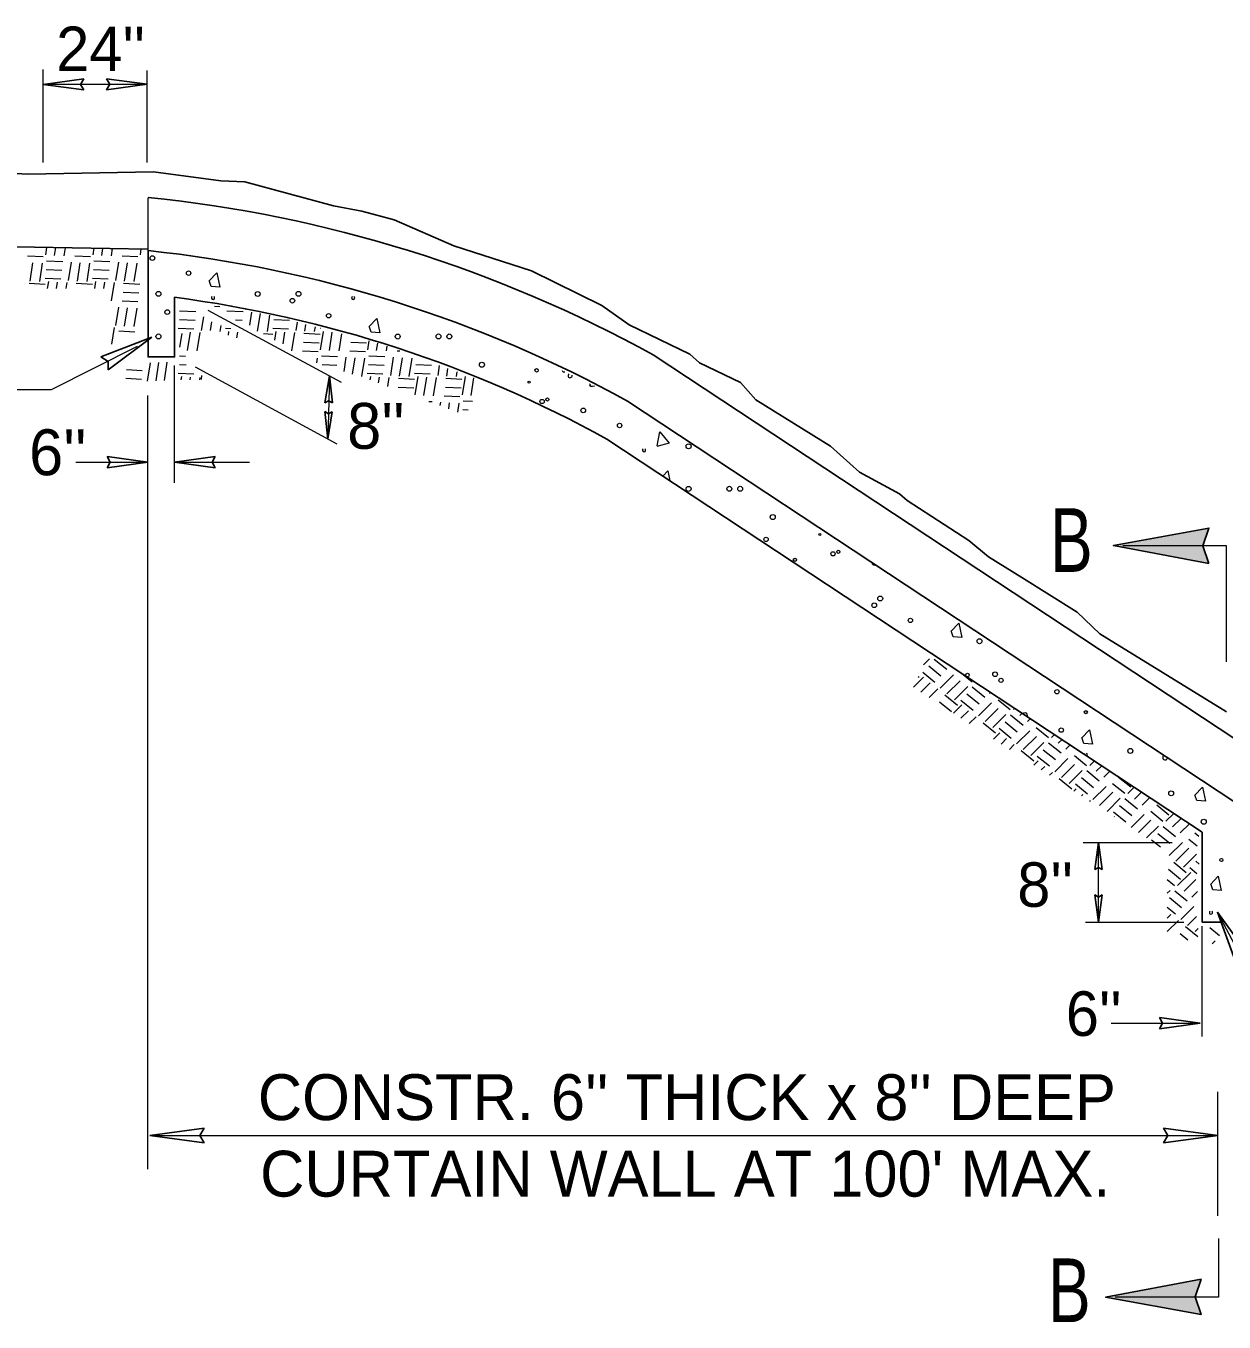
# Model space of a CAD drawing. Extents: x -394 to -23, y 148 to 430.
# Drawn here: x -133.83 to -96.17, y 264.44 to 305.18 of the extents above; entities that cross this region are included whole.
import ezdxf

# ---------------------------------------------------------------- set-up
doc = ezdxf.new("R2010")
doc.units = 0
doc.header["$LTSCALE"] = 0.56
doc.layers.add('1', color=7, linetype='Continuous', lineweight=13)

msp = doc.modelspace()

# ---------------------------------------------------------------- hatches: boundary and pattern name
at = {"layer": '1'}
for points in [[(-96.6433, 288.2759), (-96.8323, 288.8335), (-96.6465, 289.3955), (-99.6475, 288.8459)], [(-96.8894, 265.7884), (-97.0784, 265.2308), (-96.8926, 264.6688), (-99.8936, 265.2184)]]:
    msp.add_hatch(color=256, dxfattribs=at).paths.add_polyline_path(points)

# ---------------------------------------------------------------- linework, layer by layer
for p, q in [((-133.2933, 300.8825), (-133.2933, 303.8134)), ((-130.0168, 300.8825), (-130.0168, 303.7726)), ((-133.2933, 303.3422), (-130.0168, 303.3422)), ((-129.9933, 298.115), (-129.9933, 299.7749)), ((-133.7786, 297.9538), (-133.2862, 297.9285)), ((-133.2066, 297.9842), (-133.1704, 298.2145)), ((-132.9319, 297.9619), (-132.893, 298.2101)), ((-132.6273, 297.9518), (-132.5877, 298.2052)), ((-132.2927, 297.9538), (-131.8003, 297.9285)), ((-131.7206, 297.9842), (-131.6882, 298.1908)), ((-131.446, 297.9619), (-131.4108, 298.1863)), ((-131.1414, 297.9518), (-131.1054, 298.1815)), ((-130.8067, 297.9538), (-130.3142, 297.9285)), ((-130.2347, 297.9842), (-130.2059, 298.1671)), ((-133.701, 297.1548), (-133.6109, 297.7297)), ((-133.3964, 297.1447), (-133.3063, 297.7197)), ((-133.1906, 297.5227), (-132.6981, 297.4974)), ((-133.1827, 297.7987), (-132.6758, 297.7722)), ((-132.4897, 297.1771), (-132.3995, 297.7519)), ((-132.2151, 297.1548), (-132.1249, 297.7297)), ((-131.9105, 297.1447), (-131.8203, 297.7197)), ((-131.7046, 297.5227), (-131.2122, 297.4974)), ((-131.6968, 297.7987), (-131.1899, 297.7722)), ((-131.0037, 297.1771), (-130.9136, 297.7519)), ((-130.7292, 297.1548), (-130.639, 297.7297)), ((-130.4246, 297.1447), (-130.3344, 297.7197)), ((-133.7342, 297.089), (-133.2272, 297.0626)), ((-133.2272, 297.2493), (-132.7347, 297.2239)), ((-133.1502, 296.9287), (-133.1163, 297.1447)), ((-132.8724, 296.9275), (-132.8418, 297.1226)), ((-132.5664, 296.9263), (-132.5373, 297.1125)), ((-132.2482, 297.089), (-131.7413, 297.0626)), ((-131.7413, 297.2493), (-131.2488, 297.2239)), ((-131.6652, 296.9228), (-131.6304, 297.1447)), ((-131.3874, 296.9217), (-131.3559, 297.1226)), ((-131.1414, 296.5376), (-131.0512, 297.1125)), ((-130.7622, 297.089), (-130.2553, 297.0626)), ((-130.7701, 296.8131), (-130.2776, 296.7878)), ((-131.0037, 295.7628), (-130.9136, 296.3377)), ((-130.8067, 296.5396), (-130.3142, 296.5143)), ((-130.7292, 295.7406), (-130.639, 296.3155)), ((-130.4246, 295.7305), (-130.3344, 296.3054)), ((-129.0011, 296.2261), (-128.4942, 296.1997)), ((-128.1094, 296.2477), (-123.9173, 293.9777)), ((-127.899, 296.3703), (-127.7384, 296.3621)), ((-127.5152, 296.2261), (-127.0082, 296.1997)), ((-129.0089, 295.9502), (-128.5164, 295.9248)), ((-128.3081, 295.6045), (-128.2413, 296.0301)), ((-128.0301, 295.6037), (-127.9881, 295.8717)), ((-127.2485, 295.9361), (-127.0305, 295.9248)), ((-126.7964, 295.7683), (-126.7319, 296.1794)), ((-126.5475, 295.5822), (-126.4603, 296.1387)), ((-126.2429, 295.5722), (-126.1623, 296.0865)), ((-126.0371, 295.9502), (-125.5446, 295.9248)), ((-125.3362, 295.6045), (-125.2954, 295.8645)), ((-125.0616, 295.5822), (-125.0282, 295.7952)), ((-131.1336, 295.1731), (-131.0512, 295.6982)), ((-130.9129, 295.5909), (-130.406, 295.5644)), ((-129.0456, 295.6767), (-128.5531, 295.6513)), ((-128.9907, 295.0843), (-128.9244, 295.5074)), ((-128.7503, 294.9751), (-128.6602, 295.55)), ((-128.4458, 294.965), (-128.3556, 295.5399)), ((-127.7288, 295.5722), (-127.6995, 295.7597)), ((-127.5597, 295.6767), (-127.3904, 295.668)), ((-127.4662, 295.4614), (-127.4487, 295.5722)), ((-127.2012, 295.3781), (-127.1743, 295.55)), ((-126.3682, 295.5053), (-126.0737, 295.49)), ((-126.0737, 295.6767), (-125.5812, 295.6513)), ((-126.0061, 295.2964), (-125.9628, 295.5722)), ((-125.745, 295.1886), (-125.6883, 295.55)), ((-125.4738, 294.965), (-125.3837, 295.5399)), ((-125.0947, 295.5164), (-124.5877, 295.49)), ((-124.757, 295.5722), (-124.734, 295.7188)), ((-124.5877, 295.6767), (-124.5682, 295.6757)), ((-124.5671, 294.9973), (-124.4769, 295.5722)), ((-124.2925, 294.9751), (-124.2024, 295.55)), ((-123.9879, 294.965), (-123.9035, 295.503)), ((-125.1025, 295.2405), (-124.6101, 295.2152)), ((-123.6166, 295.2405), (-123.1241, 295.2152)), ((-123.0812, 294.9973), (-123.0372, 295.278)), ((-122.8066, 294.9751), (-122.7699, 295.2086)), ((-122.502, 294.965), (-122.4797, 295.1076)), ((-130.0059, 294.0146), (-129.9158, 294.5895)), ((-129.7411, 294.0246), (-129.6509, 294.5996)), ((-129.4798, 294.0302), (-129.3897, 294.605)), ((-129.0011, 294.8118), (-128.8167, 294.8023)), ((-125.1392, 294.967), (-124.6467, 294.9417)), ((-124.6894, 294.5888), (-124.6668, 294.7328)), ((-124.5433, 294.8118), (-124.0364, 294.7854)), ((-123.8301, 294.3187), (-123.7601, 294.7651)), ((-123.6532, 294.967), (-123.1607, 294.9417)), ((-123.5651, 294.2353), (-123.4855, 294.7429)), ((-123.2711, 294.1579), (-123.1809, 294.7328)), ((-123.0574, 294.8118), (-122.5504, 294.7854)), ((-122.3643, 294.1902), (-122.2741, 294.7651)), ((-122.1673, 294.967), (-122.0817, 294.9626)), ((-122.0897, 294.168), (-121.9996, 294.7429)), ((-121.7851, 294.1579), (-121.695, 294.7328)), ((-130.6696, 294.3765), (-130.1771, 294.3512)), ((-129.1582, 290.8141), (-129.1582, 294.4998)), ((-129.0456, 294.2624), (-128.5531, 294.2371)), ((-129.0089, 294.5359), (-128.7959, 294.525)), ((-128.5126, 294.4577), (-124.0596, 292.0464)), ((-128.3081, 294.1902), (-128.3283, 294.0612)), ((-124.5157, 294.5341), (-124.0587, 294.5106)), ((-124.2938, 294.1815), (-124.3462, 292.2017)), ((-123.1018, 294.2624), (-122.6094, 294.2371)), ((-123.0652, 294.5359), (-122.5727, 294.5106)), ((-121.6159, 294.2624), (-121.1234, 294.2371)), ((-121.5793, 294.5359), (-121.0867, 294.5106)), ((-120.8784, 294.1902), (-120.8288, 294.5062)), ((-120.6037, 294.168), (-120.5657, 294.4104)), ((-120.2992, 294.1579), (-120.2762, 294.3049)), ((-130.6895, 294.1028), (-130.197, 294.0775)), ((-128.9511, 294.054), (-128.9348, 294.1579)), ((-128.673, 294.054), (-128.6602, 294.1357)), ((-128.3668, 294.054), (-128.3556, 294.1257)), ((-123.0076, 294.0523), (-122.991, 294.1579)), ((-122.7447, 293.9556), (-122.7164, 294.1357)), ((-122.4552, 293.849), (-122.4118, 294.1257)), ((-122.1307, 293.8263), (-121.6382, 293.8009)), ((-122.1228, 294.1022), (-121.6159, 294.0757)), ((-121.5952, 293.5831), (-121.5051, 294.1579)), ((-121.3207, 293.5607), (-121.2305, 294.1357)), ((-121.0161, 293.5507), (-120.9259, 294.1257)), ((-120.6448, 293.8263), (-120.1522, 293.8009)), ((-120.6369, 294.1022), (-120.13, 294.0757)), ((-120.1093, 293.5831), (-120.0191, 294.1579)), ((-119.8347, 293.5607), (-119.7482, 294.1126)), ((-130.0041, 269.2384), (-130.0041, 293.5627)), ((-121.1718, 293.3767), (-121.0645, 293.3711)), ((-120.8053, 293.2418), (-120.7882, 293.3508)), ((-120.6814, 293.5528), (-120.1889, 293.5274)), ((-120.0855, 293.3976), (-119.7963, 293.3825)), ((-120.5424, 293.1451), (-120.5137, 293.3287)), ((-120.253, 293.0385), (-120.2091, 293.3186)), ((-120.0933, 293.1217), (-119.9308, 293.1133)), ((-132.2646, 291.4667), (-130.0041, 291.4667)), ((-129.1582, 291.4667), (-126.8022, 291.4667)), ((-105.6199, 285.0948), (-105.4282, 285.2861)), ((-105.2818, 285.2769), (-104.8882, 284.9563)), ((-105.642, 284.8597), (-105.2594, 284.5485)), ((-105.4509, 285.0588), (-105.0684, 284.7477)), ((-104.4718, 284.8768), (-104.0892, 284.5657)), ((-105.9361, 284.389), (-105.6142, 284.7099)), ((-105.7819, 284.7332), (-105.7522, 284.709)), ((-105.7039, 284.2326), (-105.4057, 284.5299)), ((-105.0892, 284.3661), (-104.6771, 284.7769)), ((-104.8807, 284.1861), (-104.4686, 284.5969)), ((-104.6407, 283.9982), (-104.2287, 284.409)), ((-104.0823, 284.3999), (-103.6887, 284.0793)), ((-103.9921, 284.5637), (-103.9912, 284.5645)), ((-103.7835, 284.3836), (-103.7576, 284.4094)), ((-105.4437, 284.0648), (-105.1658, 284.342)), ((-104.9463, 284.1525), (-104.5528, 283.8319)), ((-104.4425, 283.9826), (-104.0599, 283.6714)), ((-104.2515, 284.1817), (-103.8689, 283.8706)), ((-103.5436, 284.1957), (-103.5004, 284.2387)), ((-103.2722, 283.9998), (-102.8897, 283.6886)), ((-105.1155, 283.9343), (-104.7329, 283.6232)), ((-104.6778, 283.5706), (-104.4147, 283.8328)), ((-104.4415, 283.4183), (-104.2062, 283.6528)), ((-103.8897, 283.489), (-103.4777, 283.8998)), ((-103.6812, 283.309), (-103.2692, 283.7198)), ((-102.7926, 283.6866), (-102.743, 283.736)), ((-102.5841, 283.5065), (-102.5093, 283.581)), ((-104.1813, 283.2504), (-103.9663, 283.4649)), ((-103.7468, 283.2754), (-103.3533, 282.9548)), ((-103.4413, 283.1211), (-103.0292, 283.5319)), ((-103.052, 283.3047), (-102.6694, 282.9935)), ((-102.8828, 283.5228), (-102.4892, 283.2022)), ((-102.3442, 283.3186), (-102.2522, 283.4103)), ((-103.4153, 282.7562), (-103.2152, 282.9557)), ((-103.2431, 283.1055), (-102.8605, 282.7944)), ((-103.1792, 282.6039), (-103.0067, 282.7758)), ((-102.6902, 282.6119), (-102.2782, 283.0227)), ((-102.4817, 282.4319), (-102.0697, 282.8427)), ((-102.0728, 283.1227), (-101.6902, 282.8115)), ((-101.5931, 282.8095), (-101.4947, 282.9076)), ((-101.3846, 282.6294), (-101.2611, 282.7526)), ((-102.919, 282.4361), (-102.7668, 282.5878)), ((-102.5473, 282.3983), (-102.1538, 282.0777)), ((-102.2418, 282.244), (-101.8297, 282.6548)), ((-101.8525, 282.4276), (-101.47, 282.1164)), ((-101.6833, 282.6457), (-101.2897, 282.3252)), ((-101.1447, 282.4415), (-101.0039, 282.5818)), ((-102.1529, 281.9419), (-102.0157, 282.0787)), ((-102.0436, 282.2284), (-101.661, 281.9173)), ((-101.4908, 281.7348), (-101.0787, 282.1457)), ((-101.2823, 281.5548), (-100.8702, 281.9657)), ((-100.8733, 282.2456), (-100.4907, 281.9344)), ((-100.3937, 281.9324), (-100.2464, 282.0792)), ((-101.9167, 281.7895), (-101.8072, 281.8987)), ((-101.6566, 281.6217), (-101.5673, 281.7108)), ((-101.0423, 281.3669), (-100.6302, 281.7777)), ((-100.6531, 281.5505), (-100.2705, 281.2394)), ((-100.4839, 281.7687), (-100.0903, 281.4481)), ((-100.1851, 281.7523), (-100.0128, 281.9241)), ((-99.9452, 281.5644), (-99.7557, 281.7534)), ((-99.4828, 281.5677), (-99.1003, 281.2565)), ((-101.3479, 281.5213), (-100.9543, 281.2007)), ((-100.8905, 281.1276), (-100.8162, 281.2016)), ((-100.8441, 281.3513), (-100.4616, 281.0403)), ((-100.2913, 280.8578), (-99.8792, 281.2686)), ((-99.6738, 281.3685), (-99.2912, 281.0574)), ((-99.1942, 281.0553), (-98.9982, 281.2507)), ((-100.6543, 280.9752), (-100.6077, 281.0216)), ((-100.3942, 280.8074), (-100.3678, 280.8337)), ((-100.0828, 280.6778), (-99.6707, 281.0887)), ((-99.8429, 280.4898), (-99.4308, 280.9008)), ((-99.2844, 280.8916), (-98.8908, 280.571)), ((-98.9857, 280.8752), (-98.7646, 281.0957)), ((-98.7458, 280.6873), (-98.5074, 280.925)), ((-99.6447, 280.4742), (-99.2621, 280.1632)), ((-99.6282, 280.3132), (-99.6168, 280.3245)), ((-99.4536, 280.6734), (-99.071, 280.3623)), ((-99.0918, 279.9808), (-98.6797, 280.3915)), ((-98.4744, 280.4914), (-98.0918, 280.1803)), ((-98.2833, 280.6906), (-97.9008, 280.3794)), ((-97.9947, 280.1782), (-97.7499, 280.4222)), ((-98.8638, 279.8202), (-98.4712, 280.2116)), ((-98.6037, 279.6523), (-98.2313, 280.0237)), ((-98.0849, 280.0145), (-97.6913, 279.6939)), ((-97.7862, 279.9982), (-97.5163, 280.2672)), ((-97.5463, 279.8102), (-97.2591, 280.0965)), ((-100.5943, 279.5083), (-97.8019, 279.5083)), ((-100.114, 277.0107), (-100.114, 279.5083)), ((-98.4452, 279.5972), (-98.1651, 279.3694)), ((-98.2541, 279.7963), (-97.8716, 279.4853)), ((-97.8924, 279.1037), (-97.4802, 279.5144)), ((-97.2749, 279.6143), (-97.0184, 279.4058)), ((-97.0838, 279.8135), (-96.9604, 279.7132)), ((-97.6839, 278.9236), (-97.2717, 279.3345)), ((-97.4439, 278.7357), (-97.0318, 279.1466)), ((-97.7495, 278.89), (-97.3559, 278.5694)), ((-97.2457, 278.7201), (-97.0216, 278.5378)), ((-97.0547, 278.9192), (-96.9483, 278.8327)), ((-97.9573, 278.3488), (-97.7271, 278.1616)), ((-97.9187, 278.6719), (-97.5361, 278.3607)), ((-97.63, 278.1596), (-97.2178, 278.5703)), ((-97.4215, 277.9795), (-97.0554, 278.3444)), ((-97.9573, 277.9144), (-97.8666, 278.0049)), ((-97.7202, 277.9957), (-97.3267, 277.6752)), ((-97.1815, 277.7916), (-97.0061, 277.9665)), ((-97.9573, 277.4783), (-97.6979, 277.2673)), ((-97.8894, 277.7777), (-97.5068, 277.4665)), ((-97.5277, 277.0849), (-97.1156, 277.4957)), ((-97.9573, 277.1359), (-97.8442, 277.2487)), ((-97.9573, 276.7088), (-97.6042, 277.0608)), ((-97.3192, 276.9049), (-97.0382, 277.1849)), ((-100.5272, 277.0107), (-97.4292, 277.0107)), ((-97.5539, 276.6532), (-97.311, 276.4557)), ((-97.3847, 276.8713), (-96.9912, 276.5507)), ((-97.0793, 276.717), (-96.9884, 276.8075)), ((-96.8603, 273.4087), (-96.8603, 276.8813)), ((-96.6132, 276.8381), (-96.3074, 276.5894)), ((-96.5476, 276.3216), (-96.4513, 276.4176)), ((-99.7198, 273.8294), (-96.935, 273.8294)), ((-96.3687, 267.7785), (-96.3687, 271.6697)), ((-129.9371, 270.301), (-96.3687, 270.301))]:
    msp.add_line(p, q, dxfattribs=at)
at = {"layer": '1', "lineweight": 25}
for p, q in [((-133.2931, 303.3416), (-132.0158, 303.5171)), ((-133.2931, 303.3416), (-132.0158, 303.1661)), ((-130.017, 303.3428), (-131.2943, 303.5183)), ((-130.017, 303.3428), (-131.2943, 303.1673)), ((-129.9933, 298.115), (-129.9933, 295.3498)), ((-129.8727, 295.3958), (-131.4748, 294.7726)), ((-129.8727, 295.3958), (-131.2473, 294.3637)), ((-114.1162, 294.8381), (-82.38, 273.8785)), ((-124.2942, 294.1813), (-124.4337, 293.3332)), ((-124.2942, 294.1813), (-124.1998, 293.3271)), ((-83.2929, 272.4962), (-114.9187, 293.3828)), ((-124.3458, 292.2018), (-124.4402, 293.0561)), ((-124.3458, 292.2018), (-124.2063, 293.0499)), ((-130.0043, 291.4673), (-131.2816, 291.6428)), ((-130.0043, 291.4673), (-131.2816, 291.2918)), ((-129.1579, 291.4661), (-127.8807, 291.6416)), ((-129.1579, 291.4661), (-127.8807, 291.2906)), ((-100.1144, 279.5082), (-100.2314, 278.6567)), ((-100.1144, 279.5082), (-99.9974, 278.6567)), ((-100.1136, 277.0108), (-100.2306, 277.8623)), ((-100.1136, 277.0108), (-99.9966, 277.8623)), ((-96.3784, 277.3187), (-95.3732, 275.9242)), ((-96.3784, 277.3187), (-95.7866, 275.7047)), ((-96.8607, 277.0107), (-96.2667, 277.0107)), ((-96.924, 273.8301), (-98.2013, 274.0056)), ((-96.924, 273.8301), (-98.2013, 273.6546)), ((-129.9367, 270.3002), (-128.2337, 270.5342)), ((-96.3691, 270.3018), (-98.0721, 270.5358)), ((-129.9367, 270.3002), (-128.2337, 270.0662)), ((-96.3691, 270.3018), (-98.0721, 270.0678))]:
    msp.add_line(p, q, dxfattribs=at)
for points in [[(-132.0158, 303.5171), (-132.1147, 303.3397), (-132.0158, 303.1661)], [(-131.2943, 303.1673), (-131.1954, 303.3446), (-131.2943, 303.5183)], [(-143.9072, 300.5952), (-142.2369, 300.5952), (-138.7065, 300.7472), (-137.7954, 300.5192), (-135.8214, 300.6332), (-133.7715, 300.5192), (-129.8235, 300.5952)], [(-129.8235, 300.5952), (-127.7002, 300.3064), (-126.9516, 300.2723), (-124.1616, 299.5232), (-123.2769, 299.353), (-122.2562, 299.0807), (-120.3848, 298.2635), (-117.9351, 297.4803), (-115.7235, 296.3907), (-114.8729, 295.7779), (-112.9675, 294.8586), (-112.6612, 294.5862), (-111.3683, 293.9733), (-110.892, 293.4285), (-108.5443, 291.9644), (-107.6257, 291.1472), (-106.3667, 290.4663), (-106.1286, 290.2619)], [(-151.6892, 298.126), (-147.4376, 298.126), (-146.1469, 298.2779), (-142.2748, 298.2779), (-136.2769, 298.164), (-134.7585, 298.2399), (-130.0133, 298.164)], [(-129.9933, 295.2992), (-129.9933, 294.7749), (-129.1582, 294.7749), (-129.1582, 296.6473)], [(-131.2473, 294.3637), (-131.2471, 294.6343), (-131.4748, 294.7726)], [(-124.1998, 293.3271), (-124.3162, 293.396), (-124.4337, 293.3332)], [(-124.4402, 293.0561), (-124.3238, 292.9872), (-124.2063, 293.0499)], [(-115.5753, 292.1918), (-96.8607, 279.8321), (-96.8607, 277.0107)], [(-131.2816, 291.2918), (-131.1827, 291.4691), (-131.2816, 291.6428)], [(-127.8807, 291.6416), (-127.9795, 291.4642), (-127.8807, 291.2906)], [(-106.1286, 290.2619), (-104.1893, 289.0022), (-103.5768, 288.4914), (-102.5221, 287.8445), (-100.7867, 286.7549), (-100.0722, 286.0739), (-96.0914, 283.6224)], [(-99.9974, 278.6567), (-100.1157, 278.7226), (-100.2314, 278.6567)], [(-100.2306, 277.8623), (-100.1124, 277.7965), (-99.9966, 277.8623)], [(-98.2013, 273.6546), (-98.1024, 273.8318), (-98.2013, 274.0056)], [(-128.2337, 270.5342), (-128.3655, 270.2978), (-128.2337, 270.0662)], [(-98.0721, 270.0678), (-97.9403, 270.3042), (-98.0721, 270.5358)]]:
    msp.add_lwpolyline(points, dxfattribs=at)
at = {"layer": '1'}
for points in [[(-128.0812, 297.1563), (-127.8316, 297.4162), (-127.7381, 296.969), (-128.0084, 296.9898), (-128.0604, 297.1458)], [(-123.0479, 295.717), (-122.7982, 295.9768), (-122.7047, 295.5297), (-122.9751, 295.5505), (-123.0271, 295.7065)], [(-135.7462, 293.7517), (-133.0332, 293.7517), (-130.3202, 295.1132)], [(-115.9556, 293.8661), (-115.9734, 293.8553), (-116.0254, 293.8448), (-116.0774, 293.8448), (-116.1086, 293.8968), (-116.0896, 293.9285)], [(-113.9871, 291.9833), (-113.9039, 292.4202), (-113.6127, 292.0665), (-113.9974, 291.9625)], [(-113.8105, 291.0263), (-113.6542, 291.1888), (-113.5897, 290.8805)], [(-96.0976, 285.1927), (-96.0976, 288.8388), (-99.3465, 288.8388)], [(-104.7599, 286.141), (-104.5102, 286.4008), (-104.4167, 285.9537), (-104.6871, 285.9745), (-104.7391, 286.1305)], [(-100.6492, 282.7923), (-100.3996, 283.0522), (-100.3061, 282.605), (-100.5764, 282.6258), (-100.6284, 282.7818)], [(-97.0994, 280.9929), (-96.8498, 281.2527), (-96.7562, 280.8056), (-97.0266, 280.8264), (-97.0786, 280.9824)], [(-96.599, 278.1922), (-96.3493, 278.452), (-96.2558, 278.0048), (-96.5262, 278.0257), (-96.5782, 278.1817)], [(-82.5164, 265.6003), (-90.1567, 265.6003), (-96.3778, 277.3193)], [(-96.3437, 267.0662), (-96.3437, 265.2157), (-99.5926, 265.2157)]]:
    msp.add_lwpolyline(points, dxfattribs=at)
at = {"layer": '1', "lineweight": 25}
for points in [[(-96.6433, 288.2759), (-96.8323, 288.8335), (-96.6465, 289.3955), (-99.6475, 288.8459)], [(-96.8894, 265.7884), (-97.0784, 265.2308), (-96.8926, 264.6688), (-99.8936, 265.2184)]]:
    msp.add_lwpolyline(points, close=True, dxfattribs=at)
at = {"layer": '1'}
for centre, radius in [((-129.8567, 297.881), 0.0735), ((-128.7174, 297.4063), 0.0686), ((-129.6667, 296.7573), 0.077), ((-126.5467, 296.7523), 0.0778), ((-125.4551, 296.5417), 0.0735), ((-125.2651, 296.7573), 0.077), ((-129.3876, 296.1818), 0.0735), ((-124.3157, 296.067), 0.0686), ((-129.6667, 295.418), 0.077), ((-122.1451, 295.413), 0.0778), ((-120.8634, 295.418), 0.077), ((-120.5227, 295.418), 0.077), ((-119.4994, 294.5267), 0.0797), ((-117.7801, 294.3527), 0.0537), ((-118.0174, 293.979), 0.0317), ((-117.6061, 293.3723), 0.0676), ((-117.4397, 293.4357), 0.0488), ((-116.3111, 293.093), 0.0735), ((-115.1717, 292.6183), 0.0686), ((-113.0011, 291.9643), 0.0778), ((-113.0011, 290.625), 0.0778), ((-111.7194, 290.63), 0.077), ((-111.3787, 290.63), 0.077), ((-110.3554, 289.7387), 0.0797), ((-110.5664, 289.038), 0.0688), ((-108.8734, 289.191), 0.0317), ((-108.4621, 288.5843), 0.0676), ((-108.2957, 288.6477), 0.0488), ((-109.6594, 288.3947), 0.05), ((-106.9771, 287.1813), 0.077), ((-107.1671, 286.9657), 0.0735), ((-106.0277, 286.491), 0.0686), ((-103.8571, 285.837), 0.0778), ((-104.2344, 284.7767), 0.0537), ((-103.3664, 284.798), 0.0732), ((-103.1817, 284.6087), 0.0642), ((-101.4224, 284.25), 0.0688), ((-100.5154, 283.6067), 0.05), ((-101.2854, 283.0423), 0.0686), ((-99.1147, 282.3883), 0.0778), ((-97.8331, 281.054), 0.077), ((-96.8097, 280.1627), 0.0797), ((-96.2545, 278.9595), 0.05)]:
    msp.add_circle(centre, radius, dxfattribs=at)
at = {"layer": '1', "lineweight": 25}
for radius, end in [(41.4786, 84.25657), (39.8167, 84.016), (38.4567, 82.55036)]:
    msp.add_arc((-134.1443, 258.5152), radius, 61.12814, end, dxfattribs=at)
at = {"layer": '1'}
for centre, radius, start, end in [((-127.9474, 296.6313), 0.05, 120.61461, 59.38539), ((-123.5457, 296.6313), 0.05, 120.61461, 59.38539), ((-116.9121, 294.374), 0.0732, 205.3017, 284.72215), ((-116.7274, 294.1847), 0.0642, 119.54444, 10.47942), ((-114.4017, 291.8433), 0.05, 120.61461, 59.38539), ((-107.1671, 288.305), 0.0735, 174.69503, 298.42085), ((-105.2577, 287.0553), 0.05, 208.58341, 264.53246), ((-102.4247, 283.517), 0.0735, 319.89754, 153.21843), ((-100.5154, 282.2673), 0.05, 120.61461, 167.64072), ((-100.5154, 282.2673), 0.05, 305.47524, 59.38539), ((-98.0231, 282.1777), 0.0735, 114.50119, 358.61468), ((-96.5829, 277.3072), 0.05, 120.61461, 59.38539)]:
    msp.add_arc(centre, radius, start, end, dxfattribs=at)

# ---------------------------------------------------------------- texts
for s, height, p in [("24''", 1.4, (-132.8806, 303.7571)), ("8''", 1.442, (-123.7341, 291.8842)), ("6''", 1.442, (-133.7327, 291.0553)), ("8''", 1.4, (-102.6697, 277.4873)), ("6''", 1.4, (-101.1436, 273.4311)), ("CONSTR. 6'' THICK x 8'' DEEP", 1.442, (-126.5422, 270.7835)), ("CURTAIN WALL AT 100' MAX.", 1.442, (-126.4711, 268.3789))]:
    msp.add_text(s, height=height, dxfattribs=at).set_placement(p)
at = {"layer": '1', "width": 0.75}
for p in [(-101.637, 288.0167), (-101.7003, 264.4357)]:
    msp.add_text('B', height=2, dxfattribs=at).set_placement(p)

doc.saveas('drawing.dxf')
